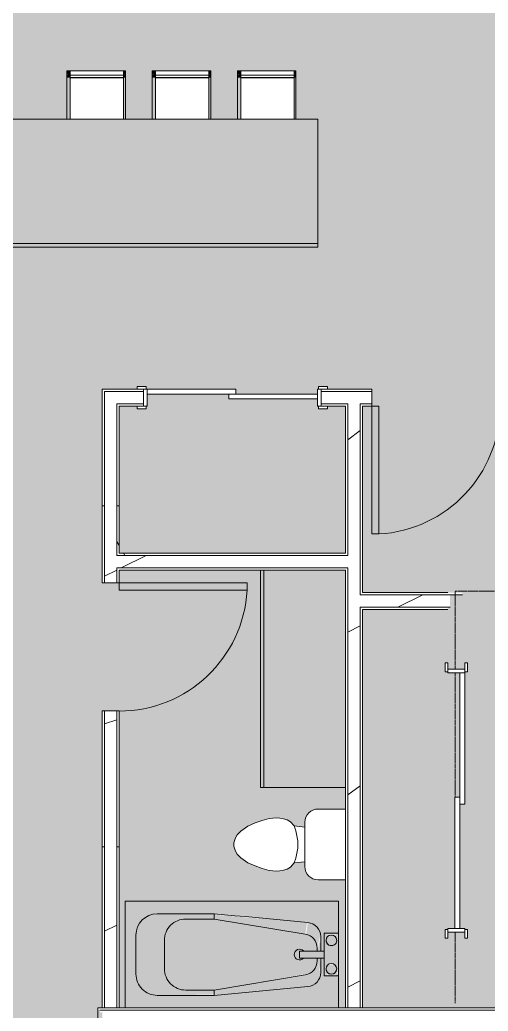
# Model space of a CAD drawing. Header units: inches. Extents: x -9418 to 110693, y 8585 to 209374.
# Drawn here: x -2374.2 to -2242.5, y 10417.9 to 10697 of the extents above; entities that cross this region are included whole.
import ezdxf

# ---------------------------------------------------------------- set-up
doc = ezdxf.new("R2010")
doc.units = ezdxf.units.IN
doc.header["$MEASUREMENT"] = 0
doc.linetypes.add('Dash 1_16_', pattern=[0.125, 0.0625, -0.0625])
for name, color, linetype, lineweight in [('0-1', 7, 'Continuous', 5), ('0-3', 7, 'Continuous', 9), ('A-AREA-PATT-2', 254, 'Continuous', 9), ('A-DOOR-1', 7, 'Continuous', 9), ('A-DOOR-FRAM-1', 7, 'Continuous', 9), ('A-WALL', 113, 'Continuous', 9), ('A-WALL-2', 10, 'Continuous', 15), ('A-WALL-3', 7, 'Continuous', 9), ('A-WALL-PATT-1', 7, 'Continuous', 9), ('A-WALL-PATT-2', 8, 'Continuous', 9), ('I-FURN-1', 7, 'Continuous', 9), ('I-FURN-2', 9, 'Continuous', 9), ('I-FURN-HDLN-1', 253, 'Dash 1_16_', 9), ('I-WALL-1', 2, 'Continuous', 15), ('P-SANR-FIXT-1', 7, 'Continuous', 9), ('P-SANR-FIXT-3', 9, 'Continuous', 9), ('Q-CASE-1', 9, 'Continuous', 9), ('Q-CASE-2', 10, 'Continuous', 15), ('Q-CASE-3', 7, 'Continuous', 9)]:
    doc.layers.add(name, color=color, linetype=linetype, lineweight=lineweight)
pattern_1 = [(0, (0, 0), (192, 48), [7.92, -136.08, 7.92, -136.08, -768]), (0, (0, 0), (192, 48), [-288, 7.92, -280.08, 7.92, -136.08, -336]), (0, (0, 0), (192, 48), [-720, 7.92, -88.08, 7.92, -232.08]), (120, (72, 24), (-137.56922, 142.27688), [7.92, -136.08, 7.92, -136.08, -768]), (120, (72, 24), (-137.56922, 142.27688), [-288, 7.92, -280.08, 7.92, -136.08, -336]), (120, (72, 24), (-137.56922, 142.27688), [-720, 7.92, -88.08, 7.92, -232.08]), (240, (96, 120), (-54.43078, -190.27688), [7.92, -136.08, 7.92, -136.08, -768]), (240, (96, 120), (-54.43078, -190.27688), [-288, 7.92, -280.08, 7.92, -136.08, -336]), (240, (96, 120), (-54.43078, -190.27688), [-720, 7.92, -88.08, 7.92, -232.08])]
pattern_2 = [(216.87, (39.984, 99.96), (299.879643, 199.920536), [49.98, -449.82]), (206.565, (99.96, 69.97), (-99.95948, -99.9602), [111.759, -111.759]), (198.435, (99.96, 19.992), (-199.92005, -99.96009), [63.22, -252.881])]

# ---------------------------------------------------------------- blocks, each defined once
blk = doc.blocks.new('Bed-Standard - King 78_ x 80_-1379907-SITE PLAN - TOPO WITH IMAGERY')
at = {"layer": 'I-FURN-1'}
for p, q in [((-28.31, 41.8), (49.69, 41.8)), ((-28.31, -38.2), (-28.31, 41.8)), ((49.69, 41.8), (49.69, -38.2)), ((49.69, -24.2), (-28.31, -17.63)), ((-25.31, -24.2), (46.69, -24.2)), ((-25.31, -36.2), (-25.31, -24.2)), ((46.69, -36.2), (46.69, -24.2)), ((-25.31, -36.2), (46.69, -36.2)), ((49.69, -38.2), (-28.31, -38.2))]:
    blk.add_line(p, q, dxfattribs=at)
at = {"layer": 'I-FURN-HDLN-1'}
for p, q in [((-64.31, 77.8), (73.69, 77.8)), ((-64.31, 55.8), (-64.31, 77.8)), ((73.69, 77.8), (73.69, -38.2)), ((-64.31, 19.8), (-64.31, 54.8)), ((-64.31, -38.2), (-64.31, -18.2))]:
    blk.add_line(p, q, dxfattribs=at)
blk = doc.blocks.new('Single-Flush - 36_ x 84_-1372839-SITE PLAN - TOPO WITH IMAGERY')
at = {"layer": 'A-DOOR-1'}
for p, q in [((16, 2.37), (16, 38.39)), ((18, 38.39), (16, 38.39)), ((18, 2.37), (18, 38.39)), ((18, 2.37), (16, 2.37))]:
    blk.add_line(p, q, dxfattribs=at)
blk.add_arc((18, 2.37), 36.07, 93.1789, 180, dxfattribs=at)
blk = doc.blocks.new('OD_CW_Base Cabinet - OD_CW_Base Cabinet-1482722-SITE PLAN - TOPO WITH IMAGERY')
at = {"layer": 'Q-CASE-1'}
for points in [[(129.31, -11), (129.31, 24), (0.74, 24), (0.74, -11), (127.01, -11)], [(98.94, -12), (129.31, -12), (129.31, -11), (0.74, -11), (0.74, -12), (81.41, -12)]]:
    blk.add_hatch(color=256, dxfattribs=at).paths.add_polyline_path(points, flags=0)
at = {"layer": 'Q-CASE-2'}
for p, q in [((129.31, 24), (0.74, 24)), ((0.74, 24), (0.74, -12)), ((129.31, -12), (129.31, 24)), ((0.74, -12), (129.31, -12))]:
    blk.add_line(p, q, dxfattribs=at)
at = {"layer": 'Q-CASE-3'}
for p, q in [((0.74, -11), (0.74, 24)), ((0.74, 24), (129.31, 24)), ((129.31, 24), (129.31, -11)), ((0.74, -12), (0.74, -11)), ((0.74, -11), (129.31, -11)), ((129.31, -11), (0.74, -11)), ((129.31, -11), (129.31, -12)), ((129.31, -12), (0.74, -12))]:
    blk.add_line(p, q, dxfattribs=at)
blk = doc.blocks.new('Bar_Stool_6722_1_ - Bar_Stool_6722_1_-1372833-SITE PLAN - TOPO WITH IMAGERY')
at = {"layer": 'I-FURN-2'}
for points in [[(0, -0.98), (1, -0.94), (1, 0), (0, -0.11), (0, -0.94)], [(16.5, -0.98), (16.5, 0), (16, -0.11), (16, -0.98)], [(0.5, -1.78), (1, -1.73), (1, -0.98), (0, -1.24), (0, -1.78)], [(0, -13.66), (1, -13.66), (1, -1.78), (0, -1.78), (0, -4.1)], [(16.5, -1.78), (16.5, -0.98), (16, -1.24), (16, -1.78)], [(16, -13.66), (16.5, -13.66), (16.5, -1.78), (16, -2.03), (16, -4.1)]]:
    blk.add_hatch(color=256, dxfattribs=at).paths.add_polyline_path(points, flags=0)
at = {"layer": 'I-FURN-1'}
for p, q in [((1, 0), (0, 0)), ((0, 0), (0, -0.98)), ((0, -0.98), (1, -0.98)), ((0, -0.98), (0, -1.78)), ((0, -1.78), (1, -1.78)), ((0, -13.66), (0, -1.78)), ((1, -1.24), (1, 0)), ((16, 0), (1, 0)), ((1, -1.91), (1, -1.24)), ((16, -1.24), (1, -1.24)), ((1, -1.91), (16, -1.91)), ((1, -13.66), (1, -2.03)), ((1, -2.03), (16, -2.03)), ((16.5, 0), (16, 0)), ((16, 0), (16, -1.24)), ((16, -0.98), (16.5, -0.98)), ((16, -1.24), (16, -1.91)), ((16, -1.78), (16.5, -1.78)), ((16, -2.03), (16, -13.66)), ((16.5, -0.98), (16.5, 0)), ((16.5, -1.78), (16.5, -0.98)), ((16.5, -1.78), (16.5, -13.66))]:
    blk.add_line(p, q, dxfattribs=at)
blk = doc.blocks.new('Bar_Stool_6722_1_ - Bar_Stool_6722_1_-V106-SITE PLAN - TOPO WITH IMAGERY')
at = {"layer": 'I-FURN-2'}
for points in [[(0, -0.98), (1, -0.94), (1, 0), (0, -0.11), (0, -0.94)], [(16.5, -0.98), (16.5, 0), (16, -0.11), (16, -0.98)], [(0.5, -1.78), (1, -1.73), (1, -0.98), (0, -1.24), (0, -1.78)], [(0.63, -13.66), (1, -13.66), (1, -1.78), (0, -1.78), (0, -13.66), (0.37, -13.66)], [(16.5, -1.78), (16.5, -0.98), (16, -1.24), (16, -1.78)], [(16, -13.66), (16.5, -13.66), (16.5, -1.78), (16, -2.03), (16, -4.1)]]:
    blk.add_hatch(color=256, dxfattribs=at).paths.add_polyline_path(points, flags=0)
at = {"layer": 'I-FURN-1'}
for p, q in [((1, 0), (0, 0)), ((0, 0), (0, -0.98)), ((0, -0.98), (1, -0.98)), ((0, -0.98), (0, -1.78)), ((0, -1.78), (1, -1.78)), ((0, -13.66), (0, -1.78)), ((1, -1.24), (1, 0)), ((16, 0), (1, 0)), ((1, -1.91), (1, -1.24)), ((16, -1.24), (1, -1.24)), ((1, -1.91), (16, -1.91)), ((1, -13.66), (1, -2.03)), ((1, -2.03), (16, -2.03)), ((16.5, 0), (16, 0)), ((16, 0), (16, -1.24)), ((16, -0.98), (16.5, -0.98)), ((16, -1.24), (16, -1.91)), ((16, -1.78), (16.5, -1.78)), ((16, -2.03), (16, -13.66)), ((16.5, -0.98), (16.5, 0)), ((16.5, -1.78), (16.5, -0.98)), ((16.5, -1.78), (16.5, -13.66))]:
    blk.add_line(p, q, dxfattribs=at)
blk = doc.blocks.new('FOLDING_SLIDING CLOSET - 72_ x 80_-1372823-SITE PLAN - TOPO WITH IMAGERY')
at = {"layer": 'A-DOOR-1'}
for p, q in [((-36.25, 3), (-38.75, 3)), ((-38.75, 3), (-38.75, 2.25)), ((-36.25, 2.25), (-36.25, 3)), ((38.75, 3), (36.25, 3)), ((36.25, 3), (36.25, 2.25)), ((38.75, 2.25), (38.75, 3)), ((-38.75, 2.25), (-36.25, 2.25)), ((1, 2.25), (-36, 2.25)), ((-36, 2.25), (-36, 0.87)), ((-36, 0.87), (1, 0.87)), ((36, 0.87), (-1, 0.87)), ((-1, 0.87), (-1, -0.5)), ((1, 0.87), (1, 2.25)), ((36, -0.5), (36, 0.87)), ((36.25, 2.25), (38.75, 2.25)), ((-36.25, -2.5), (-38.75, -2.5)), ((-38.75, -2.5), (-38.75, -3.25)), ((-36.25, -3.25), (-36.25, -2.5)), ((-1, -0.5), (36, -0.5)), ((38.75, -2.5), (36.25, -2.5)), ((36.25, -2.5), (36.25, -3.25)), ((38.75, -3.25), (38.75, -2.5)), ((-38.75, -3.25), (-36.25, -3.25)), ((36.25, -3.25), (38.75, -3.25))]:
    blk.add_line(p, q, dxfattribs=at)
at = {"layer": 'A-DOOR-FRAM-1'}
for p, q in [((-36, 2.25), (-37, 2.25)), ((-37, 2.25), (-37, -2.5)), ((-36, -2.5), (-36, 2.25)), ((36, 2.25), (36, -2.5)), ((37, 2.25), (36, 2.25)), ((37, -2.5), (37, 2.25)), ((-37, -2.5), (-36, -2.5)), ((36, -2.5), (37, -2.5))]:
    blk.add_line(p, q, dxfattribs=at)
blk = doc.blocks.new('Toilet-Domestic-3D - Toilet-Domestic-3D-1352612-SITE PLAN - TOPO WITH IMAGERY')
at = {"layer": 'P-SANR-FIXT-1'}
for p, q in [((-9.98, 19.48), (9.98, 19.48)), ((-9.98, 11.75), (-9.98, 19.48)), ((9.98, 19.48), (9.98, 11.75)), ((6.25, 8.02), (-6.25, 8.02)), ((-4.86, 8.02), (-5.21, 5)), ((-1, 6), (-3.84, 5.5)), ((1, 6), (-1, 6)), ((3.84, 5.5), (1, 6)), ((4.86, 8.02), (5.21, 5)), ((-6.97, 3), (-7.24, 2)), ((-6.4, 4), (-6.97, 3)), ((-5.21, 5), (-6.4, 4)), ((-3.84, 5.5), (-5.21, 5)), ((5.21, 5), (3.84, 5.5)), ((6.4, 4), (5.21, 5)), ((6.97, 3), (6.4, 4)), ((7.24, 2), (6.97, 3)), ((-7.41, 1), (-7.5, 0)), ((-7.24, 2), (-7.41, 1)), ((7.41, 1), (7.24, 2)), ((7.5, 0), (7.41, 1)), ((-7.5, 0), (-7.33, -1.99)), ((-7.33, -1.99), (-6.79, -4)), ((6.79, -4), (7.33, -1.99)), ((7.33, -1.99), (7.5, 0)), ((-6.79, -4), (-6.06, -6)), ((6.06, -6), (6.79, -4)), ((-6.06, -6), (-5.13, -8)), ((-5.13, -8), (-3.74, -10)), ((3.74, -10), (5.13, -8)), ((5.13, -8), (6.06, -6)), ((-3.74, -10), (-2.74, -11)), ((-2.74, -11), (-1.87, -11.5)), ((1.87, -11.5), (2.74, -11)), ((2.74, -11), (3.74, -10)), ((-1.87, -11.5), (-0.5, -12)), ((-0.5, -12), (0.5, -12)), ((0.5, -12), (1.87, -11.5))]:
    blk.add_line(p, q, dxfattribs=at)
for centre, start, end in [((-6.25, 11.75), 180, 270), ((6.25, 11.75), 270, 360)]:
    blk.add_arc(centre, 3.73, start, end, dxfattribs=at)
blk = doc.blocks.new('OD_CW_Base Cabinet - OD_CW_Base Cabinet-1372836-SITE PLAN - TOPO WITH IMAGERY')
at = {"layer": 'Q-CASE-1'}
for points in [[(61.99, 21.96), (61.99, 24), (0.74, 24), (0.74, 1), (61.99, 1)], [(61.99, 1), (0.74, 1), (0.74, 0), (61.99, 0)]]:
    blk.add_hatch(color=256, dxfattribs=at).paths.add_polyline_path(points, flags=0)
at = {"layer": 'Q-CASE-2'}
for p, q in [((61.99, 24), (0.74, 24)), ((0.74, 24), (0.74, 0)), ((61.99, 0), (61.99, 24)), ((0.74, 0), (61.99, 0))]:
    blk.add_line(p, q, dxfattribs=at)
at = {"layer": 'Q-CASE-3'}
for p, q in [((0.74, 1), (0.74, 24)), ((0.74, 24), (61.99, 24)), ((61.99, 24), (61.99, 1)), ((0.74, 0), (0.74, 1)), ((0.74, 1), (61.99, 1)), ((61.99, 1), (0.74, 1)), ((61.99, 0), (0.74, 0)), ((61.99, 1), (61.99, 0))]:
    blk.add_line(p, q, dxfattribs=at)
blk = doc.blocks.new('Bath Tub - Maestro - 60_x30_-V129-SITE PLAN - TOPO WITH IMAGERY')
at = {"layer": 'P-SANR-FIXT-3'}
h = blk.add_hatch(color=256, dxfattribs=at)
h.paths.add_polyline_path([(1.25, 17.7), (2, 17.5), (1.61, 17.7)], flags=0)
h.paths.add_polyline_path([(0, 21), (0.94, 17.94), (0.93, 18.25), (0.55, 19.19), (0.43, 19.75), (0.04, 20.87)], flags=0)
h.paths.add_polyline_path([(0, 21), (3.19, 19.75), (3.6, 19.39), (4, 21), (1.61, 20.6), (0.04, 20.99)], flags=0)
h.paths.add_polyline_path([(4, 21), (3.3, 19.75), (2.75, 20.3), (2.75, 20.57), (3.5, 20.83)], flags=0)
h.paths.add_polyline_path([(9.35, 30), (0, 30), (0.04, 21), (4, 20.74), (4, 16), (5, 16), (5.21, 21.33), (5.83, 22.49), (6.79, 23.38), (7.98, 23.91), (11.56, 24.3), (35, 26.5), (52.55, 26.3), (54, 25.7), (55.24, 24.74), (56.2, 23.5), (56.8, 22.05), (57, 20.5), (56.91, 8.46), (56.2, 6.5), (54.86, 4.9), (53.05, 3.86), (51, 3.5), (32.07, 3.77), (7.36, 6.31), (6.27, 7.03), (5.48, 8.06), (5.05, 9.3), (5, 12.5), (5, 14), (4, 13.96), (4, 9), (0, 9), (0.04, 0), (60, 0), (60, 30), (13.55, 30)], flags=0)
h.paths.add_polyline_path([(2, 12.5), (2, 12.34), (2.39, 12.45)], flags=0)
h.paths.add_polyline_path([(1.61, 12.45), (0.94, 12.06), (1.42, 12.3)], flags=0)
h.paths.add_polyline_path([(4, 9), (3.43, 10.87), (3.5, 10.46), (3.83, 9.5)], flags=0)
h.paths.add_polyline_path([(0, 9), (2.39, 9.4), (2.39, 9.55), (2.39, 9.65), (0.5, 9.17), (0.04, 9.01)], flags=0)
h.paths.add_polyline_path([(0.7, 11.75), (0.22, 9.94), (0.55, 10.61), (0.55, 11.19), (0.6, 11.39)], flags=0)
for points in [[(35, 26.5), (8.65, 23.91), (9.35, 20.74), (35, 25), (35, 26.23)], [(47.72, 26.5), (35, 26.23), (35, 25), (43, 25), (51, 26.5), (49, 26.5)], [(51, 26.5), (43, 25), (45.24, 24.51), (46, 24.2), (47.24, 23.24), (48.2, 22), (48.8, 20.5), (49, 19), (57, 20.5), (56.8, 22.05), (56.2, 23.5), (54.53, 25.29), (53.68, 25.83), (52.55, 26.3)], [(8.63, 24.03), (7.35, 23.69), (6.27, 22.97), (5.29, 21.51), (5.1, 20.39), (5.81, 17.42), (6, 16.8), (6.6, 18.78), (7.49, 19.83), (8.69, 20.51), (9.35, 20.74), (8.65, 23.91)], [(35, 25), (8.03, 20.28), (6.59, 18.77), (6.12, 17.49), (6.12, 16), (10.94, 16), (10.94, 14), (6, 14), (6.24, 11.83), (7.49, 10.17), (8.69, 9.49), (9.35, 9.26), (35, 5), (44.55, 5.2), (46.03, 5.83), (47.28, 6.81), (48.47, 8.66), (48.9, 10.25), (49, 11), (48.8, 20.55), (48.16, 22.05), (47.24, 23.24), (46, 24.2), (44.55, 24.8), (43, 25)], [(57, 20.5), (49, 19), (49, 11), (57, 9.5), (57, 19.75)], [(6, 16), (4, 16), (4, 14), (10.94, 14), (10.94, 16), (6.35, 16)], [(9.35, 9.26), (8.84, 5.95), (35, 3.77), (35, 5), (11.56, 8.89)], [(49, 11), (48.47, 8.66), (48.12, 7.9), (47.24, 6.76), (46, 5.8), (44.55, 5.2), (43.07, 4.99), (51, 3.5), (53.05, 3.86), (54.86, 4.9), (56.2, 6.5), (56.93, 8.66), (56.91, 9.52), (50.46, 10.73)], [(35, 5), (35, 3.5), (50.51, 3.59), (43, 5)]]:
    blk.add_hatch(color=256, dxfattribs=at).paths.add_polyline_path(points, flags=0)
h = blk.add_hatch(color=256, dxfattribs=at)
h.paths.add_polyline_path([(0.55, 21), (0, 21), (0.04, 9), (4, 9), (4, 21), (2.24, 21)], flags=0)
h.paths.add_polyline_path([(0, 21), (0.7, 19.75), (1.25, 20.3), (1.25, 20.57), (0.04, 20.99)], flags=0)
h.paths.add_polyline_path([(0, 21), (2.35, 20.59), (3.94, 20.74), (3.02, 17.91), (2.39, 17.55), (1.61, 17.55), (0.94, 17.94), (0.46, 19), (0.04, 20.81)], flags=0)
h.paths.add_polyline_path([(4, 21), (2.75, 20.3), (3.3, 19.75), (3.57, 19.75), (3.91, 20.74)], flags=0)
h.paths.add_polyline_path([(2, 12.5), (2.76, 12.29), (3.33, 11.67), (3.65, 10.4), (4, 9), (2, 9.5), (0.04, 9.19), (0.94, 12.06), (1.61, 12.45)], flags=0)
h.paths.add_polyline_path([(0.55, 10.61), (0.04, 9.01), (1.25, 9.7), (0.7, 10.25)], flags=0)
h.paths.add_polyline_path([(3.45, 10.61), (3.06, 9.94), (2.75, 9.43), (4, 9), (3.5, 10.46)], flags=0)
h = blk.add_hatch(color=256, dxfattribs=at)
h.paths.add_polyline_path([(1.61, 20.45), (0.7, 19.75), (0.55, 18.91), (1.25, 17.7), (3, 17.96), (3.3, 18.25), (3.5, 19), (3.06, 20.06), (2, 20.34)], flags=0)
h.paths.add_polyline_path([(1.61, 12.45), (0.6, 11.38), (0.55, 10.88), (1.25, 9.76), (1.61, 9.55), (2.89, 9.94), (3.5, 11), (2.84, 12.12), (1.85, 12.39)], flags=0)
h = blk.add_hatch(color=256, dxfattribs=at)
h.paths.add_polyline_path([(5, 20.04), (5.21, 16), (6, 16), (5.76, 17.57), (5.05, 19.87)], flags=0)
h.paths.add_polyline_path([(5.59, 14), (5, 14), (5.23, 10.71), (6, 14), (5.76, 14)], flags=0)
h = blk.add_hatch(color=256, dxfattribs=at)
h.paths.add_polyline_path([(5.59, 11.88), (5.72, 11.33), (5.58, 11.38)], flags=0)
h.paths.add_polyline_path([(6, 13.2), (5.05, 9.3), (5.72, 7.68), (6.33, 6.98), (7.36, 6.31), (8.65, 6.09), (9.13, 9.33), (7.49, 10.17), (6.59, 11.22), (6.12, 12.51)], flags=0)
at = {"layer": 'P-SANR-FIXT-1'}
for p, q in [((60, 30), (0, 30)), ((0, 30), (0, 21)), ((60, 0), (60, 30)), ((35, 26.5), (51, 26.5)), ((35, 26.5), (35, 25)), ((35, 25), (9.35, 20.74)), ((43, 25), (35, 25)), ((4, 21), (0, 21)), ((0, 21), (0, 9)), ((4, 16), (4, 21)), ((5, 16), (5, 20.04)), ((57, 20.5), (57, 9.5)), ((6, 16.8), (6, 16)), ((49, 11), (49, 19)), ((4, 14), (4, 16)), ((4, 16), (10.94, 16)), ((4, 9), (4, 14)), ((10.94, 14), (4, 14)), ((5, 9.96), (5, 14)), ((6, 14), (6, 13.2)), ((10.94, 14), (10.94, 16)), ((0, 9), (0, 0)), ((0, 9), (4, 9)), ((9.35, 9.26), (35, 5)), ((35, 3.5), (35, 5)), ((35, 5), (43, 5)), ((51, 3.5), (35, 3.5)), ((0, 0), (60, 0))]:
    blk.add_line(p, q, dxfattribs=at)
at = {"layer": 'P-SANR-FIXT-1', "flags": 128}
for points in [[(8.63, 24.03), (11.56, 24.3), (14.49, 24.58), (17.42, 24.85), (20.35, 25.13), (23.28, 25.4), (26.21, 25.68), (29.14, 25.95), (32.07, 26.23), (35, 26.5)], [(35, 3.5), (32.07, 3.77), (29.14, 4.05), (26.21, 4.32), (23.28, 4.6), (20.35, 4.87), (17.42, 5.15), (14.49, 5.42), (11.56, 5.7), (8.63, 5.97)]]:
    blk.add_lwpolyline(points, dxfattribs=at)
at = {"layer": 'P-SANR-FIXT-1'}
for centre, radius, start, end in [((51, 20.5), 6, 360, 90), ((9, 20.04), 4, 95.3558, 180), ((43, 19), 6, 360, 90), ((2, 19), 1.5, 360, 180), ((2, 19), 1.5, 0, 180), ((10, 16.8), 4, 99.4223, 180), ((2, 19), 1.5, 180, 360), ((2, 19), 1.5, 180, 360), ((10.94, 15), 1.5, 360, 135), ((10.94, 15), 1.5, 225, 360), ((2, 11), 1.5, 360, 180), ((2, 11), 1.5, 165.146, 180), ((2, 11), 1.5, 0, 165), ((10, 13.2), 4, 180, 260.5777), ((2, 11), 1.5, 180, 360), ((2, 11), 1.5, 180, 360), ((9, 9.96), 4, 180, 264.6442), ((43, 11), 6, 270, 0), ((51, 9.5), 6, 270, 360)]:
    blk.add_arc(centre, radius, start, end, dxfattribs=at)
blk = doc.blocks.new('Single-Flush - 36_ x 84_-1372824-SITE PLAN - TOPO WITH IMAGERY')
at = {"layer": 'A-DOOR-1'}
for p, q in [((16, -2.38), (16, -38.39)), ((18, -2.38), (16, -2.38)), ((18, -2.38), (18, -38.39)), ((18, -38.39), (16, -38.39))]:
    blk.add_line(p, q, dxfattribs=at)
blk.add_arc((18, -2.38), 36.07, 180, 266.8211, dxfattribs=at)
blk = doc.blocks.new('FOLDING_SLIDING CLOSET - 48_ x 80_-1372832-SITE PLAN - TOPO WITH IMAGERY')
at = {"layer": 'A-DOOR-1'}
for p, q in [((-24.25, 3), (-26.75, 3)), ((-26.75, 3), (-26.75, 2.25)), ((-24.25, 2.25), (-24.25, 3)), ((26.75, 3), (24.25, 3)), ((24.25, 3), (24.25, 2.25)), ((26.75, 2.25), (26.75, 3)), ((-26.75, 2.25), (-24.25, 2.25)), ((1, 2.25), (-24, 2.25)), ((-24, 2.25), (-24, 0.87)), ((-24, 0.87), (1, 0.87)), ((24, 0.87), (-1, 0.87)), ((-1, 0.87), (-1, -0.5)), ((1, 0.87), (1, 2.25)), ((24, -0.5), (24, 0.87)), ((24.25, 2.25), (26.75, 2.25)), ((-24.25, -2.5), (-26.75, -2.5)), ((-26.75, -2.5), (-26.75, -3.25)), ((-24.25, -3.25), (-24.25, -2.5)), ((-1, -0.5), (24, -0.5)), ((26.75, -2.5), (24.25, -2.5)), ((24.25, -2.5), (24.25, -3.25)), ((26.75, -3.25), (26.75, -2.5)), ((-26.75, -3.25), (-24.25, -3.25)), ((24.25, -3.25), (26.75, -3.25))]:
    blk.add_line(p, q, dxfattribs=at)
at = {"layer": 'A-DOOR-FRAM-1'}
for p, q in [((-24, 2.25), (-25, 2.25)), ((-25, 2.25), (-25, -2.5)), ((-24, -2.5), (-24, 2.25)), ((24, 2.25), (24, -2.5)), ((25, 2.25), (24, 2.25)), ((25, -2.5), (25, 2.25)), ((-25, -2.5), (-24, -2.5)), ((24, -2.5), (25, -2.5))]:
    blk.add_line(p, q, dxfattribs=at)
blk = doc.blocks.new('1750 Ox - Unit Layouts_rvt-1-SITE PLAN - TOPO WITH IMAGERY')
at = {"layer": 'A-WALL-PATT-1'}
h = blk.add_hatch(dxfattribs=at)
h.set_pattern_fill('FP_1', color=256, style=0, pattern_type=2)
h.set_pattern_definition(pattern_1)
h.paths.add_polyline_path([(-2080.06, 10592.34), (-2071.42, 10592.34), (-2071.42, 10592.96), (-2232.63, 10592.96), (-2232.63, 10592.34), (-2083.47, 10592.34)], flags=0)
h.paths.add_polyline_path([(-2346.94, 10592.34), (-2339.44, 10592.34), (-2339.44, 10592.96), (-2351.07, 10592.96), (-2351.07, 10592.34), (-2350.44, 10592.34)], flags=0)
h.paths.add_polyline_path([(-2239.19, 10592.34), (-2236.13, 10592.34), (-2236.13, 10592.96), (-2239.19, 10592.96)], flags=0)
h.paths.add_polyline_path([(-2284.61, 10592.34), (-2275.19, 10592.34), (-2275.19, 10592.96), (-2289.44, 10592.96), (-2289.44, 10592.34)], flags=0)
h = blk.add_hatch(dxfattribs=at)
h.set_pattern_fill('FP_1', color=256, style=0, pattern_type=2)
h.set_pattern_definition(pattern_1)
h.paths.add_polyline_path([(-2351.07, 10418.79), (-2350.44, 10418.79), (-2350.44, 10502.41), (-2351.07, 10502.41), (-2351.07, 10447.53)], flags=0)
h.paths.add_polyline_path([(-2351.07, 10538.41), (-2350.44, 10538.41), (-2350.44, 10592.34), (-2351.07, 10592.3), (-2351.07, 10542.66)], flags=0)
h = blk.add_hatch(dxfattribs=at)
h.set_pattern_fill('FP_1', color=256, style=0, pattern_type=2)
h.set_pattern_definition(pattern_1)
h.paths.add_polyline_path([(-2346.32, 10418.79), (-2346.32, 10502.41), (-2346.94, 10502.41), (-2346.94, 10418.79)], flags=0)
h.paths.add_polyline_path([(-2346.94, 10538.41), (-2346.32, 10538.41), (-2346.32, 10542.66), (-2346.94, 10542.66), (-2346.94, 10542.04)], flags=0)
h.paths.add_polyline_path([(-2346.94, 10546.16), (-2346.32, 10546.16), (-2346.32, 10588.21), (-2346.94, 10588.21), (-2346.94, 10546.79)], flags=0)
h = blk.add_hatch(dxfattribs=at)
h.set_pattern_fill('FP_1', color=256, style=0, pattern_type=2)
h.set_pattern_definition(pattern_1)
h.paths.add_polyline_path([(-2346.32, 10546.16), (-2282.57, 10546.16), (-2282.57, 10546.79), (-2346.32, 10546.79)], flags=0)
at = {"layer": 'A-WALL-PATT-2'}
h = blk.add_hatch(dxfattribs=at)
h.set_pattern_fill('FP_2', color=256, style=0, pattern_type=2)
h.set_pattern_definition(pattern_2)
h.paths.add_polyline_path([(-2232.01, 10588.84), (-2071.42, 10588.84), (-2071.42, 10592.34), (-2239.19, 10592.34), (-2239.19, 10588.84), (-2232.63, 10588.84)], flags=0)
h.paths.add_polyline_path([(-2346.32, 10588.84), (-2339.44, 10588.84), (-2339.44, 10592.34), (-2350.44, 10592.34), (-2350.44, 10588.84), (-2346.94, 10588.84)], flags=0)
h.paths.add_polyline_path([(-2278.44, 10588.84), (-2275.19, 10588.84), (-2275.19, 10592.34), (-2289.44, 10592.34), (-2289.44, 10588.84), (-2281.94, 10588.84)], flags=0)
h = blk.add_hatch(dxfattribs=at)
h.set_pattern_fill('FP_2', color=256, style=0, pattern_type=2)
h.set_pattern_definition(pattern_2)
h.paths.add_polyline_path([(-2347.57, 10418.79), (-2346.94, 10418.79), (-2346.94, 10502.41), (-2350.44, 10502.41), (-2350.44, 10418.79)], flags=0)
h.paths.add_polyline_path([(-2346.94, 10538.41), (-2346.94, 10588.84), (-2350.44, 10588.84), (-2350.44, 10538.41)], flags=0)
h = blk.add_hatch(dxfattribs=at)
h.set_pattern_fill('FP_2', color=256, style=0, pattern_type=2)
h.set_pattern_definition(pattern_2)
h.paths.add_polyline_path([(-2278.98, 10418.79), (-2278.44, 10418.79), (-2278.44, 10588.84), (-2281.94, 10588.84), (-2281.94, 10418.79)], flags=0)
h = blk.add_hatch(dxfattribs=at)
h.set_pattern_fill('FP_2', color=256, style=0, pattern_type=2)
h.set_pattern_definition(pattern_2)
h.paths.add_polyline_path([(-2346.94, 10542.66), (-2281.94, 10542.66), (-2281.94, 10546.16), (-2346.94, 10546.16)], flags=0)
h = blk.add_hatch(dxfattribs=at)
h.set_pattern_fill('FP_2', color=256, style=0, pattern_type=2)
h.set_pattern_definition(pattern_2)
h.paths.add_polyline_path([(-2278.44, 10531.6), (-2253.19, 10531.6), (-2253.19, 10535.1), (-2278.44, 10535.1)], flags=0)
at = {"layer": 'A-WALL-2'}
for p, q in [((-2341.19, 10592.96), (-2351.07, 10592.96)), ((-2351.07, 10592.96), (-2351.07, 10592.34)), ((-2351.07, 10592.34), (-2351.07, 10588.21)), ((-2275.19, 10592.96), (-2287.69, 10592.96)), ((-2275.19, 10588.21), (-2275.19, 10592.96)), ((-2351.07, 10588.21), (-2351.07, 10538.41)), ((-2346.32, 10588.21), (-2341.19, 10588.21)), ((-2346.32, 10546.79), (-2346.32, 10588.21)), ((-2287.69, 10588.21), (-2282.57, 10588.21)), ((-2282.57, 10588.21), (-2282.57, 10546.79)), ((-2277.82, 10588.21), (-2275.19, 10588.21)), ((-2277.82, 10535.72), (-2277.82, 10588.21)), ((-2282.57, 10546.79), (-2346.32, 10546.79)), ((-2346.32, 10538.41), (-2346.32, 10542.04)), ((-2346.32, 10542.04), (-2306.57, 10542.04)), ((-2351.07, 10538.41), (-2346.32, 10538.41)), ((-2253.82, 10535.72), (-2277.82, 10535.72)), ((-2277.82, 10530.97), (-2253.82, 10530.97)), ((-2277.82, 10418.79), (-2277.82, 10530.97)), ((-2346.32, 10502.41), (-2351.07, 10502.41)), ((-2351.07, 10502.41), (-2351.07, 10418.79)), ((-2346.32, 10418.79), (-2346.32, 10502.41)), ((-2282.57, 10480.79), (-2282.57, 10474.77)), ((-2282.57, 10454.81), (-2282.57, 10418.79)), ((-2351.07, 10418.79), (-2346.32, 10418.79)), ((-2282.57, 10418.79), (-2277.82, 10418.79))]:
    blk.add_line(p, q, dxfattribs=at)
at = {"layer": 'A-WALL-3'}
for p, q in [((-2350.44, 10592.34), (-2339.44, 10592.34)), ((-2350.44, 10588.84), (-2350.44, 10592.34)), ((-2289.44, 10592.34), (-2275.19, 10592.34)), ((-2350.44, 10588.21), (-2350.44, 10588.84)), ((-2350.44, 10588.21), (-2350.44, 10538.41)), ((-2346.94, 10588.84), (-2339.44, 10588.84)), ((-2346.94, 10588.21), (-2346.94, 10588.84)), ((-2346.94, 10588.21), (-2346.94, 10546.16)), ((-2289.44, 10588.84), (-2281.94, 10588.84)), ((-2281.94, 10588.21), (-2281.94, 10588.84)), ((-2281.94, 10588.21), (-2281.94, 10546.16)), ((-2278.44, 10588.84), (-2275.19, 10588.84)), ((-2278.44, 10588.21), (-2278.44, 10588.84)), ((-2278.44, 10588.21), (-2278.44, 10535.1)), ((-2346.94, 10546.16), (-2346.32, 10546.16)), ((-2282.57, 10546.16), (-2346.32, 10546.16)), ((-2282.57, 10546.16), (-2281.94, 10546.16)), ((-2346.94, 10542.66), (-2346.94, 10538.41)), ((-2346.94, 10542.66), (-2346.32, 10542.66)), ((-2282.57, 10542.66), (-2346.32, 10542.66)), ((-2282.57, 10542.66), (-2281.94, 10542.66)), ((-2281.94, 10542.66), (-2281.94, 10418.79)), ((-2278.44, 10535.1), (-2277.82, 10535.1)), ((-2253.82, 10535.1), (-2277.82, 10535.1)), ((-2253.82, 10535.1), (-2253.19, 10535.1)), ((-2253.19, 10535.1), (-2249.69, 10535.1)), ((-2278.44, 10531.6), (-2277.82, 10531.6)), ((-2278.44, 10531.6), (-2278.44, 10418.79)), ((-2253.82, 10531.6), (-2277.82, 10531.6)), ((-2253.82, 10531.6), (-2253.19, 10531.6)), ((-2350.44, 10502.41), (-2350.44, 10418.79)), ((-2346.94, 10502.41), (-2346.94, 10418.79))]:
    blk.add_line(p, q, dxfattribs=at)
at = {"layer": '0-3'}
for name, p in [('Bar_Stool_6722_1_ - Bar_Stool_6722_1_-1372833-SITE PLAN - TOPO WITH IMAGERY', (-2361.04, 10682.62)), ('Bar_Stool_6722_1_ - Bar_Stool_6722_1_-V106-SITE PLAN - TOPO WITH IMAGERY', (-2337.04, 10682.62)), ('Bar_Stool_6722_1_ - Bar_Stool_6722_1_-1372833-SITE PLAN - TOPO WITH IMAGERY', (-2313.04, 10682.62)), ('OD_CW_Base Cabinet - OD_CW_Base Cabinet-1482722-SITE PLAN - TOPO WITH IMAGERY', (-2419.66, 10644.96)), ('FOLDING_SLIDING CLOSET - 48_ x 80_-1372832-SITE PLAN - TOPO WITH IMAGERY', (-2314.44, 10590.71)), ('Bed-Standard - King 78_ x 80_-1379907-SITE PLAN - TOPO WITH IMAGERY', (-2187.42, 10458.33))]:
    blk.add_blockref(name, p, dxfattribs=at)
for name, p, rotation in [('Single-Flush - 36_ x 84_-1372839-SITE PLAN - TOPO WITH IMAGERY', (-2257.19, 10590.59), 180), ('OD_CW_Base Cabinet - OD_CW_Base Cabinet-1372836-SITE PLAN - TOPO WITH IMAGERY', (-2306.57, 10542.78), 269.9999999999964), ('Single-Flush - 36_ x 84_-1372824-SITE PLAN - TOPO WITH IMAGERY', (-2348.69, 10520.41), 90.00000000000084), ('FOLDING_SLIDING CLOSET - 72_ x 80_-1372823-SITE PLAN - TOPO WITH IMAGERY', (-2251.32, 10477.13), 269.9999999999971), ('Toilet-Domestic-3D - Toilet-Domestic-3D-1352612-SITE PLAN - TOPO WITH IMAGERY', (-2302.05, 10464.79), 269.9999999999981), ('Bath Tub - Maestro - 60_x30_-V129-SITE PLAN - TOPO WITH IMAGERY', (-2284.57, 10448.79), 180)]:
    blk.add_blockref(name, p, dxfattribs=dict(at, rotation=rotation))

msp = doc.modelspace()

# ---------------------------------------------------------------- hatches: boundary and pattern name
at = {"layer": 'A-AREA-PATT-2'}
h = msp.add_hatch(color=256, dxfattribs=at)
h.paths.add_polyline_path([(-2351.69, 10395.96), (-2351.07, 10395.97), (-2351.07, 10412.79), (-2349.32, 10412.79), (-2349.32, 10414.04), (-2351.07, 10414.04), (-2351.07, 10417.54), (-2351.69, 10417.54), (-2351.69, 10418.16), (-2352.32, 10418.16), (-2352.32, 10418.79), (-2351.07, 10418.79), (-2351.07, 10502.41), (-2346.32, 10502.41), (-2346.32, 10418.79), (-2344.57, 10418.79), (-2344.57, 10448.79), (-2284.57, 10448.79), (-2284.57, 10418.79), (-2282.57, 10418.79), (-2282.57, 10454.81), (-2290.3, 10454.81), (-2292.16, 10455.31), (-2293.52, 10456.68), (-2294.02, 10458.54), (-2294.02, 10459.93), (-2297.05, 10459.58), (-2298.05, 10458.39), (-2300.05, 10457.55), (-2302.05, 10457.29), (-2304.92, 10457.7), (-2308.05, 10458.73), (-2310.78, 10460.17), (-2313.05, 10462.05), (-2314.05, 10464.29), (-2314.05, 10465.29), (-2313.05, 10467.53), (-2310.78, 10469.41), (-2310.05, 10469.92), (-2305.57, 10471.7), (-2304.04, 10472.12), (-2301.05, 10472.2), (-2298.73, 10471.58), (-2298.05, 10471.19), (-2297.05, 10470), (-2294.02, 10469.65), (-2293.89, 10472), (-2292.93, 10473.67), (-2292.16, 10474.27), (-2290.3, 10474.77), (-2282.57, 10474.77), (-2282.57, 10480.79), (-2306.57, 10480.79), (-2306.57, 10542.04), (-2346.32, 10542.04), (-2346.32, 10538.41), (-2351.07, 10538.41), (-2351.07, 10592.96), (-2341.19, 10592.96), (-2341.19, 10593.71), (-2338.69, 10593.71), (-2338.44, 10592.96), (-2313.44, 10592.96), (-2313.44, 10591.59), (-2290.44, 10591.59), (-2290.19, 10593.71), (-2287.69, 10593.71), (-2287.69, 10592.96), (-2275.19, 10592.96), (-2275.19, 10588.21), (-2277.82, 10588.21), (-2277.82, 10535.72), (-2249.69, 10535.72), (-2249.69, 10535.1), (-2253.19, 10535.08), (-2253.19, 10531.6), (-2253.82, 10531.6), (-2253.82, 10530.97), (-2277.82, 10530.97), (-2277.82, 10418.79), (-2070.8, 10418.79), (-2070.8, 10550.19), (-2100.95, 10550.19), (-2100.95, 10550.81), (-2100.32, 10550.81), (-2100.32, 10554.31), (-2096.82, 10554.31), (-2096.82, 10554.94), (-2070.8, 10554.94), (-2070.8, 10557.45), (-2091.17, 10557.45), (-2091.17, 10585.45), (-2070.8, 10585.45), (-2070.8, 10594.96), (-2100.8, 10594.96), (-2100.8, 10654.96), (-2193, 10654.96), (-2193, 10659.71), (-2191.37, 10659.92), (-2191.37, 10694.46), (-2184.12, 10694.46), (-2184.12, 10695.21), (-2181.62, 10695.21), (-2181.37, 10694.46), (-2144.37, 10694.46), (-2144.37, 10693.09), (-2109.37, 10693.09), (-2109.12, 10695.21), (-2106.62, 10695.21), (-2106.62, 10694.46), (-2071.42, 10694.46), (-2071.42, 10689.71), (-2106.62, 10689.71), (-2106.62, 10688.96), (-2109.12, 10688.96), (-2109.37, 10691.71), (-2146.37, 10691.71), (-2146.37, 10693.09), (-2181.37, 10693.09), (-2181.62, 10688.96), (-2184.12, 10688.96), (-2184.12, 10689.71), (-2186.62, 10689.71), (-2186.62, 10659.71), (-2071.42, 10659.71), (-2071.42, 10654.96), (-2070.8, 10654.96), (-2070.8, 10848.7), (-2442.92, 10848.7), (-2442.92, 10668.96), (-2361.04, 10668.96), (-2361.04, 10682.62), (-2344.54, 10682.51), (-2344.54, 10668.96), (-2337.04, 10668.96), (-2337.04, 10682.62), (-2320.54, 10682.51), (-2320.54, 10668.96), (-2313.04, 10668.96), (-2313.04, 10682.62), (-2296.54, 10682.51), (-2296.54, 10668.96), (-2290.35, 10668.96), (-2290.35, 10632.96), (-2418.92, 10632.96), (-2418.92, 10602.96), (-2418.55, 10602.96), (-2418.55, 10578.96), (-2418.92, 10578.96), (-2418.92, 10575.71), (-2410.92, 10575.71), (-2410.92, 10539.96), (-2413.66, 10539.96), (-2413.66, 10534.58), (-2418.41, 10534.58), (-2418.41, 10535.21), (-2442.92, 10535.21), (-2442.92, 10503.94), (-2418.41, 10503.94), (-2418.41, 10504.58), (-2413.66, 10504.58), (-2413.66, 10499.19), (-2442.92, 10499.19), (-2442.92, 10436.79), (-2443.92, 10436.79), (-2444.17, 10434.79), (-2445.86, 10434.79), (-2445.86, 10398.79), (-2443.92, 10398.79), (-2443.92, 10396.79), (-2351.69, 10396.59)], flags=0)
h.paths.add_polyline_path([(-2407.92, 10398.79), (-2443.92, 10398.79), (-2443.92, 10400.54), (-2407.92, 10400.54)], flags=0)
h.paths.add_polyline_path([(-2137.73, 10420.13), (-2215.73, 10420.13), (-2215.73, 10500.13), (-2137.73, 10500.13)], flags=0)
h.paths.add_polyline_path([(-2123.7, 10420.63), (-2134.73, 10420.63), (-2134.73, 10438.63), (-2116.73, 10438.63), (-2116.73, 10420.63)], flags=0)
h.paths.add_polyline_path([(-2230.98, 10420.63), (-2236.66, 10420.63), (-2236.66, 10438.63), (-2218.66, 10438.63), (-2218.66, 10420.63)], flags=0)
h.paths.add_polyline_path([(-2289.62, 10428.09), (-2289.78, 10429.44), (-2289.72, 10428.74)], flags=0)
h.paths.add_polyline_path([(-2249.07, 10438.38), (-2249.07, 10440.13), (-2253.82, 10440.13), (-2253.82, 10438.38), (-2254.57, 10438.38), (-2254.57, 10440.88), (-2251.82, 10441.13), (-2251.82, 10478.13), (-2250.44, 10478.13), (-2250.44, 10513.13), (-2254.57, 10513.38), (-2254.57, 10515.88), (-2253.82, 10515.88), (-2253.82, 10514.13), (-2249.07, 10514.13), (-2249.07, 10515.88), (-2248.32, 10515.88), (-2248.32, 10513.38), (-2249.07, 10513.13), (-2249.07, 10476.13), (-2250.44, 10476.13), (-2250.44, 10441.13), (-2248.32, 10440.88), (-2248.32, 10438.38)], flags=0)
h.paths.add_polyline_path([(-2442.92, 10539.96), (-2440.92, 10539.96), (-2440.92, 10575.71), (-2442.92, 10575.71)], flags=0)
h.paths.add_polyline_path([(-2315.44, 10546.79), (-2282.57, 10546.79), (-2282.57, 10588.21), (-2287.69, 10588.21), (-2287.69, 10587.46), (-2290.19, 10587.46), (-2290.44, 10590.21), (-2315.44, 10590.21), (-2315.44, 10591.59), (-2338.44, 10591.59), (-2338.69, 10587.46), (-2341.19, 10587.46), (-2341.19, 10588.21), (-2346.32, 10588.21), (-2346.32, 10546.79), (-2338.25, 10546.79)], flags=0)
h.paths.add_polyline_path([(-2100.95, 10588.21), (-2239.19, 10588.21), (-2239.19, 10592.96), (-2236.76, 10592.96), (-2236.76, 10662.71), (-2232.01, 10662.71), (-2232.01, 10659.71), (-2229, 10659.71), (-2229, 10654.96), (-2232.01, 10654.96), (-2232.01, 10616.96), (-2132.8, 10616.96), (-2132.7, 10592.96), (-2126.77, 10592.96), (-2126.77, 10600.69), (-2126.28, 10602.55), (-2124.91, 10603.92), (-2123.05, 10604.42), (-2121.66, 10604.42), (-2122.01, 10607.44), (-2123.2, 10608.44), (-2124.03, 10610.44), (-2124.3, 10612.44), (-2124.12, 10614.43), (-2122.86, 10618.44), (-2121.42, 10621.17), (-2119.54, 10623.44), (-2117.3, 10624.44), (-2116.3, 10624.44), (-2114.06, 10623.44), (-2112.18, 10621.17), (-2111.67, 10620.44), (-2110.01, 10616.44), (-2109.47, 10614.43), (-2109.39, 10611.44), (-2109.83, 10609.44), (-2110.4, 10608.44), (-2111.59, 10607.44), (-2111.94, 10604.42), (-2109.58, 10604.29), (-2107.91, 10603.33), (-2107.32, 10602.55), (-2106.82, 10599.96), (-2106.82, 10592.96), (-2071.42, 10592.96), (-2071.42, 10588.21), (-2096.82, 10588.21), (-2096.88, 10588.84), (-2100.32, 10588.84), (-2100.32, 10588.21)], flags=0)
h.paths.add_polyline_path([(-2080.75, 10599.96), (-2081.19, 10600.18), (-2080.93, 10600.02)], flags=0)
h.paths.add_polyline_path([(-2232.63, 10698.71), (-2236.76, 10698.71), (-2236.76, 10848.51), (-2232.01, 10848.51), (-2232.01, 10698.71)], flags=0)
h.paths.add_polyline_path([(-2228.82, 10725.58), (-2228.82, 10743.58), (-2210.82, 10743.58), (-2210.82, 10725.58)], flags=0)
h.paths.add_polyline_path([(-2335.87, 10739.49), (-2363.37, 10739.49), (-2363.37, 10745.49), (-2364.37, 10745.49), (-2364.37, 10817.49), (-2363.37, 10817.49), (-2363.37, 10823.49), (-2328.37, 10823.49), (-2328.37, 10739.49), (-2332.37, 10739.49)], flags=0)
h.paths.add_polyline_path([(-2425.37, 10741.98), (-2441.49, 10741.98), (-2441.37, 10813.98), (-2425.37, 10813.98), (-2425.37, 10795.98), (-2429.37, 10795.98), (-2429.37, 10759.98), (-2425.37, 10759.98), (-2425.37, 10742.42)], flags=0)
h.paths.add_polyline_path([(-2181.37, 10746.51), (-2229.32, 10746.51), (-2229.32, 10824.51), (-2149.32, 10824.51), (-2149.32, 10746.51)], flags=0)
h.paths.add_polyline_path([(-2409.37, 10748.49), (-2409.37, 10808.49), (-2379.37, 10808.49), (-2379.37, 10748.49), (-2391.89, 10748.49)], flags=0)
h.paths.add_polyline_path([(-2228.82, 10827.51), (-2228.82, 10845.51), (-2210.82, 10845.51), (-2210.82, 10827.51)], flags=0)

# ---------------------------------------------------------------- linework, layer by layer
at = {"layer": 'A-WALL'}
msp.add_line((-2070.17, 10418.16), (-2351.69, 10418.16), dxfattribs=at)
at = {"layer": 'I-WALL-1'}
for p, q in [((-2344.57, 10418.79), (-2352.32, 10418.79)), ((-2352.32, 10418.79), (-2352.32, 10412.79)), ((-2070.8, 10418.79), (-2284.57, 10418.79))]:
    msp.add_line(p, q, dxfattribs=at)

# ---------------------------------------------------------------- block references
at = {"layer": '0-1'}
msp.add_blockref('1750 Ox - Unit Layouts_rvt-1-SITE PLAN - TOPO WITH IMAGERY', (0, 0), dxfattribs=at)

doc.saveas('drawing.dxf')
